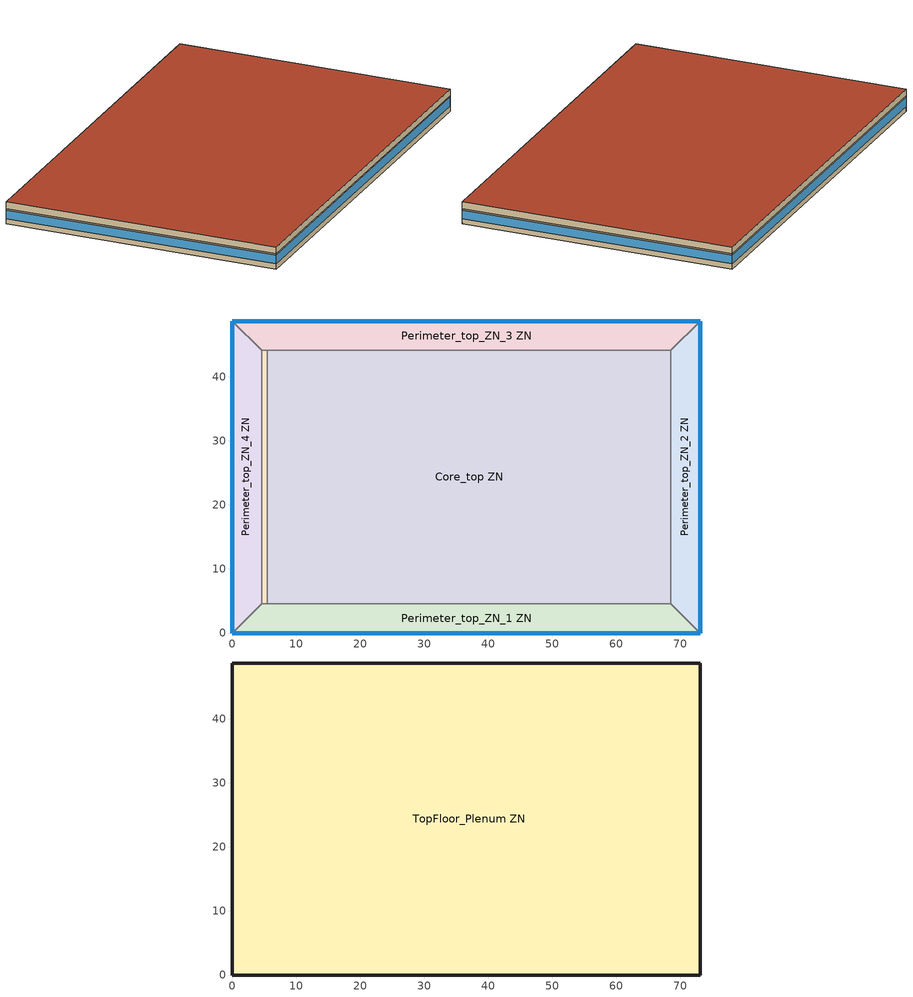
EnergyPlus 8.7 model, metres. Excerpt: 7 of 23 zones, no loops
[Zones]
Core_top ZN
 floor adiabatic (Floor Adiabatic construction): 68.53,44.16 68.53,4.57 5.49,4.57 5.49,44.16 z33.54
 wall to Perimeter_top_ZN_2 ZN (Typical Interior Wall): 68.53,4.57 68.53,44.16 z33.54:36.28
 wall to Perimeter_top_ZN_3 ZN (Typical Interior Wall): 68.53,44.16 5.49,44.16 z33.54:36.28
 wall to Perimeter_top_ZN_1 ZN (Typical Interior Wall): 5.49,4.57 68.53,4.57 z33.54:36.28
 wall to DataCenter_top_ZN_6 ZN (Typical Interior Wall): 5.49,44.16 5.49,4.57 z33.54:36.28
DataCenter_top_ZN_6 ZN
 floor adiabatic (Floor Adiabatic construction): 5.49,44.16 5.49,4.57 4.57,4.57 4.57,44.16 z33.54
 wall to Perimeter_top_ZN_3 ZN (Typical Interior Wall): 5.49,44.16 4.57,44.16 z33.54:36.28
 wall to Perimeter_top_ZN_1 ZN (Typical Interior Wall): 4.57,4.57 5.49,4.57 z33.54:36.28
 wall to Perimeter_top_ZN_4 ZN (Typical Interior Wall): 4.57,44.16 4.57,4.57 z33.54:36.28
Perimeter_top_ZN_1 ZN
 floor adiabatic (Floor Adiabatic construction): 68.53,4.57 73.11,0 0,0 4.57,4.57 z33.54
 wall outside (Typical Insulated Exterior Mass Wall R-9.62): 0,0 73.11,0 z33.54:36.28
 wall to Perimeter_top_ZN_2 ZN (Typical Interior Wall): 73.11,0 68.53,4.57 z33.54:36.28
 wall to Perimeter_top_ZN_4 ZN (Typical Interior Wall): 4.57,4.57 0,0 z33.54:36.28
 window (U 0.52 SHGC 0.40 Dbl Ref-D Clr 6mm/13mm Air): 0,0 73.11,0 z34.45:36.04
Perimeter_top_ZN_2 ZN
 floor adiabatic (Floor Adiabatic construction): 73.11,48.74 73.11,0 68.53,4.57 68.53,44.16 z33.54
 wall outside (Typical Insulated Exterior Mass Wall R-9.62): 73.11,0 73.11,48.74 z33.54:36.28
 wall to Perimeter_top_ZN_3 ZN (Typical Interior Wall): 73.11,48.74 68.53,44.16 z33.54:36.28
 window (U 0.52 SHGC 0.40 Dbl Ref-D Clr 6mm/13mm Air): 73.11,0 73.11,48.74 z34.45:36.04
Perimeter_top_ZN_3 ZN
 floor adiabatic (Floor Adiabatic construction): 73.11,48.74 68.53,44.16 4.57,44.16 0,48.74 z33.54
 wall outside (Typical Insulated Exterior Mass Wall R-9.62): 73.11,48.74 0,48.74 z33.54:36.28
 wall to Perimeter_top_ZN_4 ZN (Typical Interior Wall): 0,48.74 4.57,44.16 z33.54:36.28
 window (U 0.52 SHGC 0.40 Dbl Ref-D Clr 6mm/13mm Air): 73.11,48.74 0,48.74 z34.45:36.04
Perimeter_top_ZN_4 ZN
 floor adiabatic (Floor Adiabatic construction): 0,48.74 4.57,44.16 4.57,4.57 0,0 z33.54
 wall outside (Typical Insulated Exterior Mass Wall R-9.62): 0,48.74 0,0 z33.54:36.28
 window (U 0.52 SHGC 0.40 Dbl Ref-D Clr 6mm/13mm Air): 0,48.74 0,0 z34.45:36.04
TopFloor_Plenum ZN
 floor to Core_top ZN (Typical Interior Floor): 68.53,44.16 68.53,4.57 5.49,4.57 5.49,44.16 z36.28
 floor to DataCenter_top_ZN_6 ZN (Typical Interior Floor): 5.49,44.16 5.49,4.57 4.57,4.57 4.57,44.16 z36.28
 floor to Perimeter_top_ZN_1 ZN (Typical Interior Floor): 68.53,4.57 73.11,0 0,0 4.57,4.57 z36.28
 floor to Perimeter_top_ZN_2 ZN (Typical Interior Floor): 73.11,48.74 73.11,0 68.53,4.57 68.53,44.16 z36.28
 floor to Perimeter_top_ZN_3 ZN (Typical Interior Floor): 73.11,48.74 68.53,44.16 4.57,44.16 0,48.74 z36.28
 floor to Perimeter_top_ZN_4 ZN (Typical Interior Floor): 0,48.74 4.57,44.16 4.57,4.57 0,0 z36.28
 wall outside (Typical Insulated Exterior Mass Wall R-9.62): 73.11,0 73.11,48.74 0,48.74 0,0 73.11,0 z36.28:37.5
 roof outside (Typical IEAD Roof R-20.83): 73.11,0 73.11,48.74 0,48.74 0,0 z37.5
[Building]
Test Building: North Axis {deg}=0; Terrain=City; Loads Convergence Tolerance Value=0.04; Temperature Convergence Tolerance Value {deltaC}=0.2; Solar Distribution=FullInteriorAndExterior; Maximum Number of Warmup Days=25; Minimum Number of Warmup Days=6
[Site:Location]
Baltimore Blt Washngtn IntL: Latitude {deg}=39.17; Longitude {deg}=-76.68; Time Zone {hr}=-5; Elevation {m}=45
[Site:GroundTemperature:BuildingSurface]
19.527, 19.502, 19.536, 19.598, 20.002, 21.64, 22.225, 22.375, 21.449, 20.121, 19.802, 19.633
[Site:WaterMainsTemperature]
Calculation Method=Correlation; Annual Average Outdoor Air Temperature {C}=13.15; Maximum Difference In Monthly Average Outdoor Air Temperatures {deltaC}=25.8
[SizingPeriod:DesignDay] Day of Month=21; Dry-Bulb Temperature Range Modifier Type=DefaultMultipliers; Humidity Condition Type=Wetbulb; Barometric Pressure {Pa}=100786; Rain Indicator=No; Snow Indicator=No; Daylight Saving Time Indicator=No
Name | Month | Day Type | Maximum Dry-Bulb Temperature {C} | Daily Dry-Bulb Temperature Range {deltaC} | Wetbulb or DewPoint at Maximum Dry-Bulb {C} | Wind Speed {m/s} | Wind Direction {deg} | Solar Model Indicator | ASHRAE Clear Sky Optical Depth for Beam Irradiance (taub) | ASHRAE Clear Sky Optical Depth for Diffuse Irradiance (taud) | Sky Clearness
Baltimore Blt Washngtn IntL Ann Clg .4% Condns DB=>MWB | 7 | SummerDesignDay | 34.4 | 10.4 | 23.9 | 4.6 | 280 | ASHRAETau | 0.552 | 1.769
Baltimore Blt Washngtn IntL Ann Htg 99.6% Condns DB | 1 | WinterDesignDay | -10.6 | 0 | -10.6 | 3.9 | 290 | ASHRAEClearSky |  |  | 0
[Material] Thermal Absorptance=0.9
Name | Roughness | Thickness {m} | Conductivity {W/m-K} | Density {kg/m3} | Specific Heat {J/kg-K} | Solar Absorptance | Visible Absorptance
1/2IN Gypsum | Smooth | 0.0127 | 0.16 | 784.9 | 830 | 0.4 | 0.4
100mm Normalweight concrete floor | MediumSmooth | 0.1016 | 2.31 | 2322 | 832 | 0.7 | 0.7
1IN Stucco | Smooth | 0.0253 | 0.6918 | 1858 | 837 | 0.7 | 0.92
8IN CONCRETE HW RefBldg | Rough | 0.2032 | 1.311 | 2240 | 836.8 | 0.7 | 0.7
G01 13mm gypsum board | Smooth | 0.0127 | 0.16 | 800 | 1090 | 0.7 | 0.5
Metal Roof Surface | Smooth | 0.0008 | 45.28 | 7824 | 500 | 0.7 | 0.7
Roof Membrane | VeryRough | 0.0095 | 0.16 | 1121.29 | 1460 | 0.77 | 0.7
Std Wood 6inch | MediumSmooth | 0.15 | 0.12 | 540 | 1210 | 0.7 | 0.7
[Material:NoMass] Thermal Absorptance=0.9; Solar Absorptance=0.7
Name | Roughness | Thermal Resistance {m2-K/W} | Visible Absorptance
CP02 CARPET PAD | VeryRough | 0.21648 | 0.8
Nonres_Floor_Insulation | MediumSmooth | 2.88292 | 0.7
Typical Insulation R-19.72 | Smooth | 3.4722 | 0.7
Typical Insulation R-7.23 | Smooth | 1.27273 | 0.7
[WindowMaterial:Gas]
AIR 13MM: Gas Type=Air; Thickness {m}=0.0127
[WindowMaterial:Glazing] Optical Data Type=SpectralAverage; Thickness {m}=0.006; Infrared Transmittance at Normal Incidence=0; Front Side Infrared Hemispherical Emissivity=0.84; Conductivity {W/m-K}=0.9; Dirt Correction Factor for Solar and Visible Transmittance=1; Solar Diffusing=No
Name | Solar Transmittance at Normal Incidence | Front Side Solar Reflectance at Normal Incidence | Back Side Solar Reflectance at Normal Incidence | Visible Transmittance at Normal Incidence | Front Side Visible Reflectance at Normal Incidence | Back Side Visible Reflectance at Normal Incidence | Back Side Infrared Hemispherical Emissivity
CLEAR 6MM | 0.775 | 0.071 | 0.071 | 0.881 | 0.08 | 0.08 | 0.84
REF D CLEAR 6MM | 0.429 | 0.308 | 0.379 | 0.334 | 0.453 | 0.505 | 0.82
[Construction]
Floor Adiabatic construction: CP02 CARPET PAD, 100mm Normalweight concrete floor, Nonres_Floor_Insulation
InteriorFurnishings: Std Wood 6inch
Typical IEAD Roof R-20.83: Roof Membrane, Typical Insulation R-19.72, Metal Roof Surface
Typical Insulated Exterior Mass Wall R-9.62: 1IN Stucco, 8IN CONCRETE HW RefBldg, Typical Insulation R-7.23, 1/2IN Gypsum
Typical Interior Floor: 100mm Normalweight concrete floor, CP02 CARPET PAD
Typical Interior Wall: G01 13mm gypsum board, G01 13mm gypsum board
U 0.52 SHGC 0.40 Dbl Ref-D Clr 6mm/13mm Air: REF D CLEAR 6MM, AIR 13MM, CLEAR 6MM
[Zone]
Name | Part of Total Floor Area
Core_top ZN; Perimeter_top_ZN_1 ZN; Perimeter_top_ZN_2 ZN; Perimeter_top_ZN_3 ZN; Perimeter_top_ZN_4 ZN | Yes
DataCenter_top_ZN_6 ZN
TopFloor_Plenum ZN | No
[InternalMass] Construction=InteriorFurnishings
Name | Zone | Surface Area {m2}
Core_top Mass | Core_top ZN | 4992.24
DataCenter_top_ZN_6 Mass | DataCenter_top_ZN_6 ZN | 72.4055
Perimeter_top_ZN_1 Mass | Perimeter_top_ZN_1 ZN | 626.839
Perimeter_top_ZN_2 Mass | Perimeter_top_ZN_2 ZN | 403.95
Perimeter_top_ZN_3 Mass | Perimeter_top_ZN_3 ZN | 626.826
Perimeter_top_ZN_4 Mass | Perimeter_top_ZN_4 ZN | 403.95
[ZoneInfiltration:DesignFlowRate] Design Flow Rate Calculation Method=Flow/ExteriorArea; Constant Term Coefficient=0; Temperature Term Coefficient=0; Velocity Term Coefficient=0.224; Velocity Squared Term Coefficient=0
Name | Zone or ZoneList | Schedule | Flow per Exterior Surface Area {m3/s-m2}
Perimeter_top_ZN_1 Infiltration | Perimeter_top_ZN_1 ZN | OfficeLarge INFIL_SCH_PNNL | 0.000569573
Perimeter_top_ZN_2 Infiltration | Perimeter_top_ZN_2 ZN | OfficeLarge INFIL_SCH_PNNL | 0.000569573
Perimeter_top_ZN_3 Infiltration | Perimeter_top_ZN_3 ZN | OfficeLarge INFIL_SCH_PNNL | 0.000569573
Perimeter_top_ZN_4 Infiltration | Perimeter_top_ZN_4 ZN | OfficeLarge INFIL_SCH_PNNL | 0.000569573
TopFloor_Plenum Infiltration | TopFloor_Plenum ZN | Always On Discrete | 4.38381e-05
[Daylighting:Controls] Lighting Control Type=Stepped; Number of Stepped Control Steps=3; Glare Calculation Azimuth Angle of View Direction Clockwise from Zone y-Axis {deg}=-0; Illuminance Setpoint at Reference Point 1 {lux}=300
Name | Zone | Glare Calculation Daylighting Reference Point | Daylighting Reference Point Name 1 | Fraction of Zone Controlled by Reference Point 1
{4131b542-92c6-41fb-a4db-f7b7b4b84949} | Perimeter_top_ZN_1 ZN | Perimeter_top_ZN_1 Daylt Sensor 1 | Perimeter_top_ZN_1 Daylt Sensor 1 | 0.5632
{a2299ef5-f868-4d0d-a131-1e87082c802e} | Perimeter_top_ZN_2 ZN | Perimeter_top_ZN_2 Daylt Sensor 1 | Perimeter_top_ZN_2 Daylt Sensor 1 | 0.572324
{8035985f-6597-4fdc-92b5-2c757bec293b} | Perimeter_top_ZN_3 ZN | Perimeter_top_ZN_3 Daylt Sensor 1 | Perimeter_top_ZN_3 Daylt Sensor 1 | 0.563212
{da4aae57-e821-4b8a-a1d0-c440f072f6c6} | Perimeter_top_ZN_4 ZN | Perimeter_top_ZN_4 Daylt Sensor 1 | Perimeter_top_ZN_4 Daylt Sensor 1 | 0.572324
[AirLoopHVAC:ReturnPlenum]
Air Loop HVAC Return Plenum 3: Zone=TopFloor_Plenum ZN
[Exterior:Lights]
Name | Schedule | Design Level {W} | Control Option
Fuel equipment 1 | Large Office BLDG ELEVATORS | 244444 | ScheduleNameOnly
Fuel equipment 2 | OfficeLarge ELEV_LIGHT_FAN_SCH_ADD_DF | 1270.8 | ScheduleNameOnly
NonDimming Exterior Lights Def | OfficeLarge Exterior_lighting_schedule_a | 12979.2 | AstronomicalClock
Occ Sensing Exterior Lights Def | OfficeLarge Exterior_lighting_schedule_b | 43305.1 | AstronomicalClock
[EnergyManagementSystem:Sensor]
Name | Output:Variable or Output:Meter Index Key | Output:Variable or Output:Meter
VAV_mid_WITH_REHEAT_Mixed_Air_Humidity_Sensor | Node 121 | System Node Relative Humidity
VAV_mid_WITH_REHEAT_Mixed_Air_Pressure_Sensor | Node 121 | System Node Pressure
VAV_mid_WITH_REHEAT_Mixed_Air_Temp_Sensor | Node 121 | System Node Temperature
VAV_mid_WITH_REHEAT_Outside_Air_Flow_Sensor | Node 298 | System Node Mass Flow Rate
VAV_mid_WITH_REHEAT_Outside_Air_Humidity_Sensor | Node 298 | System Node Relative Humidity
VAV_mid_WITH_REHEAT_Outside_Air_Pressure_Sensor | Node 298 | System Node Pressure
VAV_mid_WITH_REHEAT_Outside_Air_Temp_Sensor | Node 298 | System Node Temperature
VAV_mid_WITH_REHEAT_Return_Air_Flow_Sensor | Node 108 | System Node Mass Flow Rate
VAV_mid_WITH_REHEAT_Return_Air_Humidity_Sensor | Node 108 | System Node Relative Humidity
VAV_mid_WITH_REHEAT_Return_Air_Pressure_Sensor | Node 108 | System Node Pressure
VAV_mid_WITH_REHEAT_Return_Air_Temp_Sensor | Node 108 | System Node Temperature
[EnergyManagementSystem:Actuator]
Name | Actuated Component Unique | Actuated Component Type | Actuated Component Control Type
Generator_Schedule_Actuator | Generator Demand | Schedule:Constant | Schedule Value
VAV_mid_WITH_REHEAT_Outside_Air_Mass_Flow_Rate | VAV_mid WITH REHEAT OA Controller | Outdoor Air Controller | Air Mass Flow Rate
[EnergyManagementSystem:Program]
Generator_Rated_Power_Change: SET Generator_Schedule_Actuator = CurntFacilityHVACElectDemand
Master_Enable: SET MasterEnable = 1
VAV_mid_WITH_REHEAT_Outside_Air_Damper_CMD_Prgm: IF MasterEnable == 1; SET DampPos = VAV_mid_WITH_REHEAT_Outside_Air_Damper_CMD; SET MixAir = VAV_mid_WITH_REHEAT_Mixed_Air_Flow_Sensor; IF VAV_mid_WITH_REHEAT_Outside_Air_Damper_CMD_Enable == 1; SET VAV_mid_WITH_REHEAT_Outside_Air_Mass_Flow_Rate = DampPos*MixAir; ENDIF; ENDIF
[EnergyManagementSystem:ProgramCallingManager]
Energy Management System Program Calling Manager 1: BeginTimestepBeforePredictor; Generator_Rated_Power_Change
Master_Enable_Prgm_Mgr: BeginNewEnvironment; Master_Enable
VAV_mid_WITH_REHEAT_Outside_Air_Damper_CMD_Prgm_Mgr: AfterPredictorAfterHVACManagers; VAV_mid_WITH_REHEAT_Outside_Air_Damper_CMD_Prgm
[ExternalInterface:Variable]
Name | Initial Value
MasterEnable; VAV_mid_WITH_REHEAT_Outside_Air_Damper_CMD_Enable | 1
VAV_mid_WITH_REHEAT_Outside_Air_Damper_CMD | 0.5
[Schedule:Day:Interval]
Large Office BLDG ELEVATORS Default; Large Office BLDG ELEVATORS Summer Design Day; Large Office BLDG ELEVATORS Winter Design Day; OfficeLarge ELEV_LIGHT_FAN_SCH_ADD_DF Default: No, 04:00, 0.05, 05:00, 0.1, 06:00, 0.2, 07:00, 0.4, 09:00, 0.5, 10:00, 0.35, 16:00, 0.15, 17:00, 0.35, 19:00, 0.5, 21:00, 0.4, 22:00, 0.3, 23:00, 0.2, 24:00, 0.1
OfficeLarge ELEV_LIGHT_FAN_SCH_ADD_DF Summer Design Day: No, 24:00, 0.5
OfficeLarge ELEV_LIGHT_FAN_SCH_ADD_DF Winter Design Day: No, 24:00, 0.05
OfficeLarge Exterior_lighting_schedule_a Default; OfficeLarge Exterior_lighting_schedule_a Summer Design Day; OfficeLarge Exterior_lighting_schedule_a Winter Design Day: No, 06:00, 0, 24:00, 1
OfficeLarge Exterior_lighting_schedule_b Default; OfficeLarge Exterior_lighting_schedule_b Summer Design Day; OfficeLarge Exterior_lighting_schedule_b Winter Design Day: No, 06:00, 0.7, 24:00, 1
OfficeLarge INFIL_SCH_PNNL Default: No, 24:00, 1
OfficeLarge INFIL_SCH_PNNL SmrDsn|Wkdy Day; OfficeLarge INFIL_SCH_PNNL Summer Design Day: No, 06:00, 1, 22:00, 0.25, 24:00, 1
OfficeLarge INFIL_SCH_PNNL Winter Design Day; OfficeLarge INFIL_SCH_PNNL WntrDsn|Sat Day: No, 06:00, 1, 18:00, 0.25, 24:00, 1
[Schedule:Week:Daily]
Schedule:Week:Daily {e7c21799-04e2-440a-b8eb-0c73fa4dff49}: Large Office BLDG ELEVATORS Default, Large Office BLDG ELEVATORS Default, Large Office BLDG ELEVATORS Default, Large Office BLDG ELEVATORS Default, Large Office BLDG ELEVATORS Default, Large Office BLDG ELEVATORS Default, Large Office BLDG ELEVATORS Default, Large Office BLDG ELEVATORS Default, Large Office BLDG ELEVATORS Summer Design Day, Large Office BLDG ELEVATORS Winter Design Day, Large Office BLDG ELEVATORS Default, Large Office BLDG ELEVATORS Default
Schedule:Week:Daily {998ebc0b-6874-4db0-9cbc-5175893ce4db}: OfficeLarge ELEV_LIGHT_FAN_SCH_ADD_DF Default, OfficeLarge ELEV_LIGHT_FAN_SCH_ADD_DF Default, OfficeLarge ELEV_LIGHT_FAN_SCH_ADD_DF Default, OfficeLarge ELEV_LIGHT_FAN_SCH_ADD_DF Default, OfficeLarge ELEV_LIGHT_FAN_SCH_ADD_DF Default, OfficeLarge ELEV_LIGHT_FAN_SCH_ADD_DF Default, OfficeLarge ELEV_LIGHT_FAN_SCH_ADD_DF Default, OfficeLarge ELEV_LIGHT_FAN_SCH_ADD_DF Default, OfficeLarge ELEV_LIGHT_FAN_SCH_ADD_DF Summer Design Day, OfficeLarge ELEV_LIGHT_FAN_SCH_ADD_DF Winter Design Day, OfficeLarge ELEV_LIGHT_FAN_SCH_ADD_DF Default, OfficeLarge ELEV_LIGHT_FAN_SCH_ADD_DF Default
Schedule:Week:Daily {7cc4f8f3-c312-4de5-87d6-1ce497475df4}: OfficeLarge Exterior_lighting_schedule_a Default, OfficeLarge Exterior_lighting_schedule_a Default, OfficeLarge Exterior_lighting_schedule_a Default, OfficeLarge Exterior_lighting_schedule_a Default, OfficeLarge Exterior_lighting_schedule_a Default, OfficeLarge Exterior_lighting_schedule_a Default, OfficeLarge Exterior_lighting_schedule_a Default, OfficeLarge Exterior_lighting_schedule_a Default, OfficeLarge Exterior_lighting_schedule_a Summer Design Day, OfficeLarge Exterior_lighting_schedule_a Winter Design Day, OfficeLarge Exterior_lighting_schedule_a Default, OfficeLarge Exterior_lighting_schedule_a Default
Schedule:Week:Daily {14d1033b-3f9b-445b-b354-cd6397408649}: OfficeLarge Exterior_lighting_schedule_b Default, OfficeLarge Exterior_lighting_schedule_b Default, OfficeLarge Exterior_lighting_schedule_b Default, OfficeLarge Exterior_lighting_schedule_b Default, OfficeLarge Exterior_lighting_schedule_b Default, OfficeLarge Exterior_lighting_schedule_b Default, OfficeLarge Exterior_lighting_schedule_b Default, OfficeLarge Exterior_lighting_schedule_b Default, OfficeLarge Exterior_lighting_schedule_b Summer Design Day, OfficeLarge Exterior_lighting_schedule_b Winter Design Day, OfficeLarge Exterior_lighting_schedule_b Default, OfficeLarge Exterior_lighting_schedule_b Default
Schedule:Week:Daily {96aaf5c3-40f8-4303-9eab-19b53100a352}: OfficeLarge INFIL_SCH_PNNL Default, OfficeLarge INFIL_SCH_PNNL SmrDsn|Wkdy Day, OfficeLarge INFIL_SCH_PNNL SmrDsn|Wkdy Day, OfficeLarge INFIL_SCH_PNNL SmrDsn|Wkdy Day, OfficeLarge INFIL_SCH_PNNL SmrDsn|Wkdy Day, OfficeLarge INFIL_SCH_PNNL SmrDsn|Wkdy Day, OfficeLarge INFIL_SCH_PNNL WntrDsn|Sat Day, OfficeLarge INFIL_SCH_PNNL Default, OfficeLarge INFIL_SCH_PNNL Summer Design Day, OfficeLarge INFIL_SCH_PNNL Winter Design Day, OfficeLarge INFIL_SCH_PNNL Default, OfficeLarge INFIL_SCH_PNNL Default
[Schedule:Year]
Large Office BLDG ELEVATORS: Schedule:Week:Daily {e7c21799-04e2-440a-b8eb-0c73fa4dff49}, 1, 1, 12, 31
OfficeLarge ELEV_LIGHT_FAN_SCH_ADD_DF: Schedule:Week:Daily {998ebc0b-6874-4db0-9cbc-5175893ce4db}, 1, 1, 12, 31
OfficeLarge Exterior_lighting_schedule_a: Schedule:Week:Daily {7cc4f8f3-c312-4de5-87d6-1ce497475df4}, 1, 1, 12, 31
OfficeLarge Exterior_lighting_schedule_b: Schedule:Week:Daily {14d1033b-3f9b-445b-b354-cd6397408649}, 1, 1, 12, 31
OfficeLarge INFIL_SCH_PNNL: Schedule:Week:Daily {96aaf5c3-40f8-4303-9eab-19b53100a352}, 1, 1, 12, 31
[Schedule:Constant]
Name | Hourly Value
Always On Discrete | 1
Generator Demand | 250
